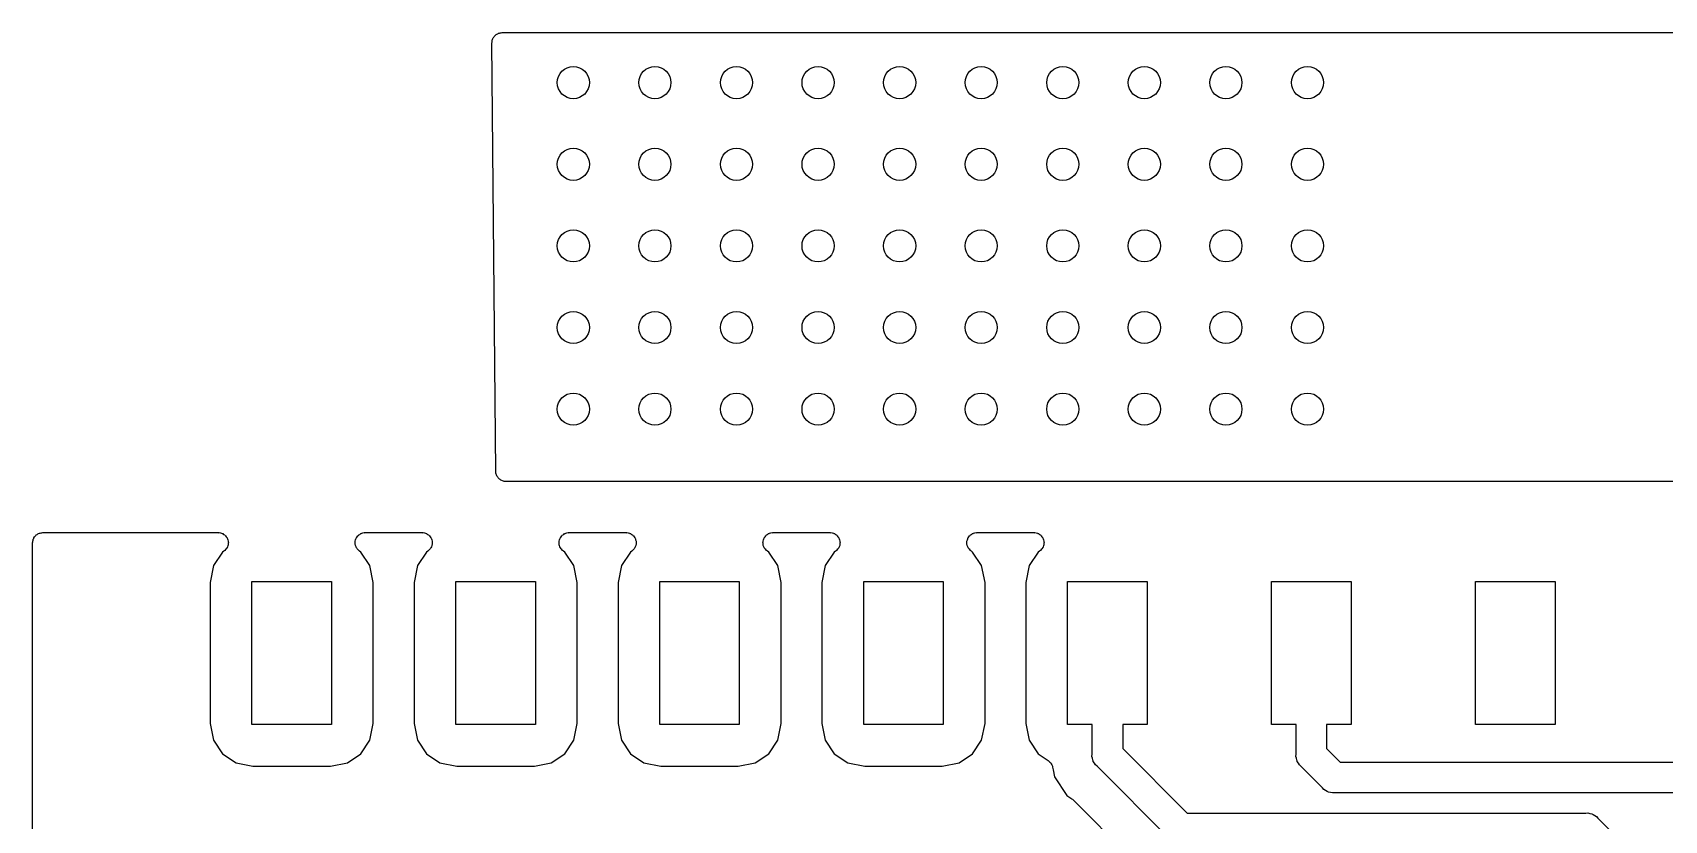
# Model space of a CAD drawing. Extents: x 40 to 164, y -163 to -60.
# Drawn here: x 39.95 to 60.28, y -91.85 to -82.04 of the extents above; entities that cross this region are included whole.
import ezdxf

# ---------------------------------------------------------------- set-up
doc = ezdxf.new("R2010")
doc.units = 0
doc.header["$MEASUREMENT"] = 0
doc.layers.add('BLACK', color=7, linetype='CONTINUOUS')

msp = doc.modelspace()

# ---------------------------------------------------------------- linework, layer by layer
at = {"layer": 'BLACK', "linetype": 'CONTINUOUS'}
for p, q in [((45.6862, -82.1165), (45.6902, -82.1055)), ((45.6902, -82.1055), (45.6969, -82.0974)), ((45.6969, -82.0974), (45.7021, -82.0883)), ((45.7021, -82.0883), (45.711, -82.0807)), ((45.711, -82.0807), (45.7185, -82.0717)), ((45.7185, -82.0717), (45.7277, -82.0664)), ((45.7277, -82.0664), (45.7357, -82.0596)), ((45.7357, -82.0596), (45.7466, -82.0555)), ((45.7466, -82.0555), (45.7567, -82.0497)), ((45.7567, -82.0497), (45.7671, -82.0478)), ((45.7671, -82.0478), (45.777, -82.0441)), ((45.777, -82.0441), (45.7887, -82.044)), ((45.7887, -82.044), (45.8002, -82.042)), ((45.8002, -82.042), (62.103, -82.042)), ((45.6732, -82.1702), (45.6751, -82.1586)), ((45.7216, -87.5042), (45.6732, -82.1702)), ((45.6751, -82.1469), (45.6787, -82.137)), ((45.6751, -82.1586), (45.6751, -82.1469)), ((45.6787, -82.137), (45.6804, -82.1266)), ((45.6804, -82.1266), (45.6862, -82.1165)), ((45.7235, -87.5145), (45.7216, -87.5042)), ((45.7235, -87.5251), (45.7235, -87.5145)), ((45.7275, -87.536), (45.7235, -87.5251)), ((45.7296, -87.5475), (45.7275, -87.536)), ((45.735, -87.5566), (45.7296, -87.5475)), ((45.7386, -87.5665), (45.735, -87.5566)), ((45.7461, -87.5754), (45.7386, -87.5665)), ((45.752, -87.5855), (45.7461, -87.5754)), ((45.7602, -87.5922), (45.752, -87.5855)), ((45.7669, -87.6003), (45.7602, -87.5922)), ((45.777, -87.6061), (45.7669, -87.6003)), ((45.7861, -87.6136), (45.777, -87.6061)), ((45.796, -87.6171), (45.7861, -87.6136)), ((45.8051, -87.6223), (45.796, -87.6171)), ((45.8166, -87.6244), (45.8051, -87.6223)), ((45.8276, -87.6283), (45.8166, -87.6244)), ((45.8382, -87.6282), (45.8276, -87.6283)), ((45.8486, -87.63), (45.8382, -87.6282)), ((158.067, -87.63), (45.8486, -87.63)), ((39.953, -88.392), (39.9549, -88.3811)), ((39.953, -94.1328), (39.953, -88.392)), ((39.9549, -88.3699), (39.9587, -88.3595)), ((39.9549, -88.3811), (39.9549, -88.3699)), ((39.9587, -88.3595), (39.9607, -88.3486)), ((39.9607, -88.3486), (39.9662, -88.3389)), ((39.9662, -88.3389), (39.97, -88.3285)), ((39.97, -88.3285), (39.9772, -88.32)), ((39.9772, -88.32), (39.9827, -88.3104)), ((39.9827, -88.3104), (39.9912, -88.3032)), ((39.9912, -88.3032), (39.9984, -88.2947)), ((39.9984, -88.2947), (40.008, -88.2892)), ((40.008, -88.2892), (40.0165, -88.282)), ((40.0165, -88.282), (40.0269, -88.2782)), ((40.0269, -88.2782), (40.0366, -88.2727)), ((40.0366, -88.2727), (40.0475, -88.2707)), ((40.0475, -88.2707), (40.0579, -88.2669)), ((40.0579, -88.2669), (40.0691, -88.2669)), ((40.0691, -88.2669), (40.08, -88.265)), ((40.08, -88.265), (42.264, -88.265)), ((42.264, -88.265), (42.2709, -88.2662)), ((42.2709, -88.2662), (42.2778, -88.2658)), ((42.2778, -88.2658), (42.2924, -88.27)), ((42.2924, -88.27), (42.3074, -88.2727)), ((42.3074, -88.2727), (42.3135, -88.2761)), ((42.3135, -88.2761), (42.3202, -88.2781)), ((42.3202, -88.2781), (42.3324, -88.2871)), ((42.3324, -88.2871), (42.3456, -88.2947)), ((42.3456, -88.2947), (42.3501, -88.3001)), ((42.3501, -88.3001), (42.3557, -88.3042)), ((42.3557, -88.3042), (42.3642, -88.3168)), ((42.3642, -88.3168), (42.374, -88.3285)), ((42.374, -88.3285), (42.3764, -88.3351)), ((42.3764, -88.3351), (42.3802, -88.3408)), ((42.3802, -88.3408), (42.3839, -88.3556)), ((42.3839, -88.3556), (42.3891, -88.3699)), ((42.3891, -88.3699), (42.3891, -88.3769)), ((42.3891, -88.3769), (42.3907, -88.3837)), ((42.3907, -88.3837), (42.3891, -88.3988)), ((42.3891, -88.3988), (42.3891, -88.4141)), ((43.9693, -88.3837), (43.9709, -88.3769)), ((43.9709, -88.3988), (43.9693, -88.3837)), ((43.9709, -88.3699), (43.9761, -88.3556)), ((43.9709, -88.3769), (43.9709, -88.3699)), ((43.9709, -88.4141), (43.9709, -88.3988)), ((43.9761, -88.3556), (43.9798, -88.3408)), ((43.9798, -88.3408), (43.9836, -88.335)), ((43.9836, -88.335), (43.986, -88.3285)), ((43.986, -88.3285), (43.9958, -88.3168)), ((43.9958, -88.3168), (44.0043, -88.3042)), ((44.0043, -88.3042), (44.0099, -88.3001)), ((44.0099, -88.3001), (44.0144, -88.2947)), ((44.0144, -88.2947), (44.0276, -88.2871)), ((44.0276, -88.2871), (44.0398, -88.2781)), ((44.0398, -88.2781), (44.0465, -88.2761)), ((44.0465, -88.2761), (44.0526, -88.2727)), ((44.0526, -88.2727), (44.0676, -88.27)), ((44.0676, -88.27), (44.0822, -88.2658)), ((44.0822, -88.2658), (44.0891, -88.2662)), ((44.0891, -88.2662), (44.096, -88.265)), ((44.096, -88.265), (44.804, -88.265)), ((44.804, -88.265), (44.8109, -88.2662)), ((44.8109, -88.2662), (44.8178, -88.2658)), ((44.8178, -88.2658), (44.8324, -88.27)), ((44.8324, -88.27), (44.8474, -88.2727)), ((44.8474, -88.2727), (44.8535, -88.2761)), ((44.8535, -88.2761), (44.8602, -88.2781)), ((44.8602, -88.2781), (44.8724, -88.2871)), ((44.8724, -88.2871), (44.8856, -88.2947)), ((44.8856, -88.2947), (44.8901, -88.3001)), ((44.8901, -88.3001), (44.8957, -88.3042)), ((44.8957, -88.3042), (44.9042, -88.3168)), ((44.9042, -88.3168), (44.914, -88.3285)), ((44.914, -88.3285), (44.9164, -88.3351)), ((44.9164, -88.3351), (44.9202, -88.3408)), ((44.9202, -88.3408), (44.9239, -88.3556)), ((44.9239, -88.3556), (44.9291, -88.3699)), ((44.9291, -88.3699), (44.9291, -88.3769)), ((44.9291, -88.3769), (44.9307, -88.3837)), ((44.9307, -88.3837), (44.9291, -88.3988)), ((44.9291, -88.3988), (44.9291, -88.4141)), ((46.5093, -88.3837), (46.5109, -88.3769)), ((46.5109, -88.3988), (46.5093, -88.3837)), ((46.5109, -88.3699), (46.5161, -88.3556)), ((46.5109, -88.3769), (46.5109, -88.3699)), ((46.5109, -88.4141), (46.5109, -88.3988)), ((46.5161, -88.3556), (46.5198, -88.3408)), ((46.5198, -88.3408), (46.5236, -88.335)), ((46.5236, -88.335), (46.526, -88.3285)), ((46.526, -88.3285), (46.5358, -88.3168)), ((46.5358, -88.3168), (46.5443, -88.3042)), ((46.5443, -88.3042), (46.5499, -88.3001)), ((46.5499, -88.3001), (46.5544, -88.2947)), ((46.5544, -88.2947), (46.5676, -88.2871)), ((46.5676, -88.2871), (46.5798, -88.2781)), ((46.5798, -88.2781), (46.5865, -88.2761)), ((46.5865, -88.2761), (46.5926, -88.2727)), ((46.5926, -88.2727), (46.6076, -88.27)), ((46.6076, -88.27), (46.6222, -88.2658)), ((46.6222, -88.2658), (46.6291, -88.2662)), ((46.6291, -88.2662), (46.636, -88.265)), ((46.636, -88.265), (47.344, -88.265)), ((47.344, -88.265), (47.3509, -88.2662)), ((47.3509, -88.2662), (47.3578, -88.2658)), ((47.3578, -88.2658), (47.3724, -88.27)), ((47.3724, -88.27), (47.3874, -88.2727)), ((47.3874, -88.2727), (47.3935, -88.2761)), ((47.3935, -88.2761), (47.4002, -88.2781)), ((47.4002, -88.2781), (47.4124, -88.2871)), ((47.4124, -88.2871), (47.4256, -88.2947)), ((47.4256, -88.2947), (47.4301, -88.3001)), ((47.4301, -88.3001), (47.4357, -88.3042)), ((47.4357, -88.3042), (47.4442, -88.3168)), ((47.4442, -88.3168), (47.454, -88.3285)), ((47.454, -88.3285), (47.4564, -88.3351)), ((47.4564, -88.3351), (47.4602, -88.3408)), ((47.4602, -88.3408), (47.4639, -88.3556)), ((47.4639, -88.3556), (47.4691, -88.3699)), ((47.4691, -88.3699), (47.4691, -88.3769)), ((47.4691, -88.3769), (47.4707, -88.3837)), ((47.4707, -88.3837), (47.4691, -88.3988)), ((47.4691, -88.3988), (47.4691, -88.4141)), ((49.0493, -88.3837), (49.0509, -88.3769)), ((49.0509, -88.3988), (49.0493, -88.3837)), ((49.0509, -88.3699), (49.0561, -88.3556)), ((49.0509, -88.3769), (49.0509, -88.3699)), ((49.0509, -88.4141), (49.0509, -88.3988)), ((49.0561, -88.3556), (49.0598, -88.3408)), ((49.0598, -88.3408), (49.0636, -88.335)), ((49.0636, -88.335), (49.066, -88.3285)), ((49.066, -88.3285), (49.0758, -88.3168)), ((49.0758, -88.3168), (49.0843, -88.3042)), ((49.0843, -88.3042), (49.0899, -88.3001)), ((49.0899, -88.3001), (49.0944, -88.2947)), ((49.0944, -88.2947), (49.1076, -88.2871)), ((49.1076, -88.2871), (49.1198, -88.2781)), ((49.1198, -88.2781), (49.1265, -88.2761)), ((49.1265, -88.2761), (49.1326, -88.2727)), ((49.1326, -88.2727), (49.1476, -88.27)), ((49.1476, -88.27), (49.1622, -88.2658)), ((49.1622, -88.2658), (49.1691, -88.2662)), ((49.1691, -88.2662), (49.176, -88.265)), ((49.176, -88.265), (49.884, -88.265)), ((49.884, -88.265), (49.8909, -88.2662)), ((49.8909, -88.2662), (49.8978, -88.2658)), ((49.8978, -88.2658), (49.9124, -88.27)), ((49.9124, -88.27), (49.9274, -88.2727)), ((49.9274, -88.2727), (49.9335, -88.2761)), ((49.9335, -88.2761), (49.9402, -88.2781)), ((49.9402, -88.2781), (49.9524, -88.2871)), ((49.9524, -88.2871), (49.9656, -88.2947)), ((49.9656, -88.2947), (49.9701, -88.3001)), ((49.9701, -88.3001), (49.9757, -88.3042)), ((49.9757, -88.3042), (49.9842, -88.3168)), ((49.9842, -88.3168), (49.994, -88.3285)), ((49.994, -88.3285), (49.9964, -88.3351)), ((49.9964, -88.3351), (50.0002, -88.3408)), ((50.0002, -88.3408), (50.0039, -88.3556)), ((50.0039, -88.3556), (50.0091, -88.3699)), ((50.0091, -88.3699), (50.0091, -88.3769)), ((50.0091, -88.3769), (50.0107, -88.3837)), ((50.0107, -88.3837), (50.0091, -88.3988)), ((50.0091, -88.3988), (50.0091, -88.4141)), ((51.5893, -88.3837), (51.5909, -88.3769)), ((51.5909, -88.3988), (51.5893, -88.3837)), ((51.5909, -88.3699), (51.5961, -88.3556)), ((51.5909, -88.3769), (51.5909, -88.3699)), ((51.5909, -88.4141), (51.5909, -88.3988)), ((51.5961, -88.3556), (51.5998, -88.3408)), ((51.5998, -88.3408), (51.6036, -88.335)), ((51.6036, -88.335), (51.606, -88.3285)), ((51.606, -88.3285), (51.6158, -88.3168)), ((51.6158, -88.3168), (51.6243, -88.3042)), ((51.6243, -88.3042), (51.6299, -88.3001)), ((51.6299, -88.3001), (51.6344, -88.2947)), ((51.6344, -88.2947), (51.6476, -88.2871)), ((51.6476, -88.2871), (51.6598, -88.2781)), ((51.6598, -88.2781), (51.6665, -88.2761)), ((51.6665, -88.2761), (51.6726, -88.2727)), ((51.6726, -88.2727), (51.6876, -88.27)), ((51.6876, -88.27), (51.7022, -88.2658)), ((51.7022, -88.2658), (51.7091, -88.2662)), ((51.7091, -88.2662), (51.716, -88.265)), ((51.716, -88.265), (52.424, -88.265)), ((52.424, -88.265), (52.4309, -88.2662)), ((52.4309, -88.2662), (52.4378, -88.2658)), ((52.4378, -88.2658), (52.4524, -88.27)), ((52.4524, -88.27), (52.4674, -88.2727)), ((52.4674, -88.2727), (52.4735, -88.2761)), ((52.4735, -88.2761), (52.4802, -88.2781)), ((52.4802, -88.2781), (52.4924, -88.2871)), ((52.4924, -88.2871), (52.5056, -88.2947)), ((52.5056, -88.2947), (52.5101, -88.3001)), ((52.5101, -88.3001), (52.5157, -88.3042)), ((52.5157, -88.3042), (52.5242, -88.3168)), ((52.5242, -88.3168), (52.534, -88.3285)), ((52.534, -88.3285), (52.5364, -88.3351)), ((52.5364, -88.3351), (52.5402, -88.3408)), ((52.5402, -88.3408), (52.5439, -88.3556)), ((52.5439, -88.3556), (52.5491, -88.3699)), ((52.5491, -88.3699), (52.5491, -88.3769)), ((52.5491, -88.3769), (52.5507, -88.3837)), ((52.5507, -88.3837), (52.5491, -88.3988)), ((52.5491, -88.3988), (52.5491, -88.4141)), ((42.3185, -88.5084), (42.2062, -88.6764)), ((42.3346, -88.4976), (42.3185, -88.5084)), ((42.3396, -88.4928), (42.3346, -88.4976)), ((42.3456, -88.4893), (42.3396, -88.4928)), ((42.3554, -88.4776), (42.3456, -88.4893)), ((42.3664, -88.4671), (42.3554, -88.4776)), ((42.3695, -88.4608), (42.3664, -88.4671)), ((42.374, -88.4555), (42.3695, -88.4608)), ((42.3792, -88.4412), (42.374, -88.4555)), ((42.3859, -88.4275), (42.3792, -88.4412)), ((42.3867, -88.4206), (42.3859, -88.4275)), ((42.3891, -88.4141), (42.3867, -88.4206)), ((43.9733, -88.4206), (43.9709, -88.4141)), ((43.9741, -88.4275), (43.9733, -88.4206)), ((43.9808, -88.4412), (43.9741, -88.4275)), ((43.986, -88.4555), (43.9808, -88.4412)), ((43.9905, -88.4608), (43.986, -88.4555)), ((43.9936, -88.4671), (43.9905, -88.4608)), ((44.0046, -88.4776), (43.9936, -88.4671)), ((44.0144, -88.4893), (44.0046, -88.4776)), ((44.0204, -88.4928), (44.0144, -88.4893)), ((44.0254, -88.4976), (44.0204, -88.4928)), ((44.0415, -88.5084), (44.0254, -88.4976)), ((44.1538, -88.6764), (44.0415, -88.5084)), ((44.8585, -88.5084), (44.7462, -88.6764)), ((44.8746, -88.4976), (44.8585, -88.5084)), ((44.8796, -88.4928), (44.8746, -88.4976)), ((44.8856, -88.4893), (44.8796, -88.4928)), ((44.8954, -88.4776), (44.8856, -88.4893)), ((44.9064, -88.4671), (44.8954, -88.4776)), ((44.9095, -88.4608), (44.9064, -88.4671)), ((44.914, -88.4555), (44.9095, -88.4608)), ((44.9192, -88.4412), (44.914, -88.4555)), ((44.9259, -88.4275), (44.9192, -88.4412)), ((44.9267, -88.4206), (44.9259, -88.4275)), ((44.9291, -88.4141), (44.9267, -88.4206)), ((46.5133, -88.4206), (46.5109, -88.4141)), ((46.5141, -88.4275), (46.5133, -88.4206)), ((46.5208, -88.4412), (46.5141, -88.4275)), ((46.526, -88.4555), (46.5208, -88.4412)), ((46.5305, -88.4608), (46.526, -88.4555)), ((46.5336, -88.4671), (46.5305, -88.4608)), ((46.5446, -88.4776), (46.5336, -88.4671)), ((46.5544, -88.4893), (46.5446, -88.4776)), ((46.5604, -88.4928), (46.5544, -88.4893)), ((46.5654, -88.4976), (46.5604, -88.4928)), ((46.5815, -88.5084), (46.5654, -88.4976)), ((46.6938, -88.6764), (46.5815, -88.5084)), ((47.3985, -88.5084), (47.2862, -88.6764)), ((47.4146, -88.4976), (47.3985, -88.5084)), ((47.4196, -88.4928), (47.4146, -88.4976)), ((47.4256, -88.4893), (47.4196, -88.4928)), ((47.4354, -88.4776), (47.4256, -88.4893)), ((47.4464, -88.4671), (47.4354, -88.4776)), ((47.4495, -88.4608), (47.4464, -88.4671)), ((47.454, -88.4555), (47.4495, -88.4608)), ((47.4592, -88.4412), (47.454, -88.4555)), ((47.4659, -88.4275), (47.4592, -88.4412)), ((47.4667, -88.4206), (47.4659, -88.4275)), ((47.4691, -88.4141), (47.4667, -88.4206)), ((49.0533, -88.4206), (49.0509, -88.4141)), ((49.0541, -88.4275), (49.0533, -88.4206)), ((49.0608, -88.4412), (49.0541, -88.4275)), ((49.066, -88.4555), (49.0608, -88.4412)), ((49.0705, -88.4608), (49.066, -88.4555)), ((49.0736, -88.4671), (49.0705, -88.4608)), ((49.0846, -88.4776), (49.0736, -88.4671)), ((49.0944, -88.4893), (49.0846, -88.4776)), ((49.1004, -88.4928), (49.0944, -88.4893)), ((49.1054, -88.4976), (49.1004, -88.4928)), ((49.1215, -88.5084), (49.1054, -88.4976)), ((49.2338, -88.6764), (49.1215, -88.5084)), ((49.9385, -88.5084), (49.8262, -88.6764)), ((49.9546, -88.4976), (49.9385, -88.5084)), ((49.9596, -88.4928), (49.9546, -88.4976)), ((49.9656, -88.4893), (49.9596, -88.4928)), ((49.9754, -88.4776), (49.9656, -88.4893)), ((49.9864, -88.4671), (49.9754, -88.4776)), ((49.9895, -88.4608), (49.9864, -88.4671)), ((49.994, -88.4555), (49.9895, -88.4608)), ((49.9992, -88.4412), (49.994, -88.4555)), ((50.0059, -88.4275), (49.9992, -88.4412)), ((50.0067, -88.4206), (50.0059, -88.4275)), ((50.0091, -88.4141), (50.0067, -88.4206)), ((51.5933, -88.4206), (51.5909, -88.4141)), ((51.5941, -88.4275), (51.5933, -88.4206)), ((51.6008, -88.4412), (51.5941, -88.4275)), ((51.606, -88.4555), (51.6008, -88.4412)), ((51.6105, -88.4608), (51.606, -88.4555)), ((51.6136, -88.4671), (51.6105, -88.4608)), ((51.6246, -88.4776), (51.6136, -88.4671)), ((51.6344, -88.4893), (51.6246, -88.4776)), ((51.6404, -88.4928), (51.6344, -88.4893)), ((51.6454, -88.4976), (51.6404, -88.4928)), ((51.6615, -88.5084), (51.6454, -88.4976)), ((51.7738, -88.6764), (51.6615, -88.5084)), ((52.4785, -88.5084), (52.3662, -88.6764)), ((52.4946, -88.4976), (52.4785, -88.5084)), ((52.4996, -88.4928), (52.4946, -88.4976)), ((52.5056, -88.4893), (52.4996, -88.4928)), ((52.5154, -88.4776), (52.5056, -88.4893)), ((52.5264, -88.4671), (52.5154, -88.4776)), ((52.5295, -88.4608), (52.5264, -88.4671)), ((52.534, -88.4555), (52.5295, -88.4608)), ((52.5392, -88.4412), (52.534, -88.4555)), ((52.5459, -88.4275), (52.5392, -88.4412)), ((52.5467, -88.4206), (52.5459, -88.4275)), ((52.5491, -88.4141), (52.5467, -88.4206)), ((42.2062, -88.6764), (42.1643, -88.8871)), ((44.1957, -88.8871), (44.1538, -88.6764)), ((44.7462, -88.6764), (44.7043, -88.8871)), ((46.7357, -88.8871), (46.6938, -88.6764)), ((47.2862, -88.6764), (47.2443, -88.8871)), ((49.2757, -88.8871), (49.2338, -88.6764)), ((49.8262, -88.6764), (49.7843, -88.8871)), ((51.8157, -88.8871), (51.7738, -88.6764)), ((52.3662, -88.6764), (52.3243, -88.8871)), ((42.1643, -88.8871), (42.1643, -90.6401)), ((42.6847, -90.6526), (42.6847, -88.8746)), ((42.6847, -88.8746), (43.6753, -88.8746)), ((43.6753, -88.8746), (43.6753, -90.6526)), ((44.1957, -90.6401), (44.1957, -88.8871)), ((44.7043, -88.8871), (44.7043, -90.6401)), ((45.2247, -90.6526), (45.2247, -88.8746)), ((45.2247, -88.8746), (46.2153, -88.8746)), ((46.2153, -88.8746), (46.2153, -90.6526)), ((46.7357, -90.6401), (46.7357, -88.8871)), ((47.2443, -88.8871), (47.2443, -90.6401)), ((47.7647, -90.6526), (47.7647, -88.8746)), ((47.7647, -88.8746), (48.7553, -88.8746)), ((48.7553, -88.8746), (48.7553, -90.6526)), ((49.2757, -90.6401), (49.2757, -88.8871)), ((49.7843, -88.8871), (49.7843, -90.6401)), ((50.3047, -90.6526), (50.3047, -88.8746)), ((50.3047, -88.8746), (51.2953, -88.8746)), ((51.2953, -88.8746), (51.2953, -90.6526)), ((51.8157, -90.6401), (51.8157, -88.8871)), ((52.3243, -88.8871), (52.3243, -90.6401)), ((52.8447, -90.6526), (52.8447, -88.8746)), ((52.8447, -88.8746), (53.8353, -88.8746)), ((53.8353, -88.8746), (53.8353, -90.6526)), ((55.3847, -90.6526), (55.3847, -88.8746)), ((55.3847, -88.8746), (56.3753, -88.8746)), ((56.3753, -88.8746), (56.3753, -90.6526)), ((57.9247, -90.6526), (57.9247, -88.8746)), ((57.9247, -88.8746), (58.9153, -88.8746)), ((58.9153, -88.8746), (58.9153, -90.6526)), ((42.1643, -90.6401), (42.2062, -90.8508)), ((44.1538, -90.8508), (44.1957, -90.6401)), ((44.7043, -90.6401), (44.7462, -90.8508)), ((46.6938, -90.8508), (46.7357, -90.6401)), ((47.2443, -90.6401), (47.2862, -90.8508)), ((49.2338, -90.8508), (49.2757, -90.6401)), ((49.7843, -90.6401), (49.8262, -90.8508)), ((51.7738, -90.8508), (51.8157, -90.6401)), ((52.3243, -90.6401), (52.3662, -90.8508)), ((43.6753, -90.6526), (42.6847, -90.6526)), ((46.2153, -90.6526), (45.2247, -90.6526)), ((48.7553, -90.6526), (47.7647, -90.6526)), ((51.2953, -90.6526), (50.3047, -90.6526)), ((53.1495, -90.6526), (52.8447, -90.6526)), ((53.1495, -91.0253), (53.1495, -90.6526)), ((53.8353, -90.6526), (53.5305, -90.6526)), ((53.5305, -90.6526), (53.5305, -90.9547)), ((55.6895, -90.6526), (55.3847, -90.6526)), ((55.6895, -91.0253), (55.6895, -90.6526)), ((56.3753, -90.6526), (56.0705, -90.6526)), ((56.0705, -90.6526), (56.0705, -90.9547)), ((58.9153, -90.6526), (57.9247, -90.6526)), ((42.2062, -90.8508), (42.3185, -91.0188)), ((42.3185, -91.0188), (42.4865, -91.1311)), ((43.8735, -91.1311), (44.0415, -91.0188)), ((44.0415, -91.0188), (44.1538, -90.8508)), ((44.7462, -90.8508), (44.8585, -91.0188)), ((44.8585, -91.0188), (45.0265, -91.1311)), ((46.4135, -91.1311), (46.5815, -91.0188)), ((46.5815, -91.0188), (46.6938, -90.8508)), ((47.2862, -90.8508), (47.3985, -91.0188)), ((47.3985, -91.0188), (47.5665, -91.1311)), ((48.9535, -91.1311), (49.1215, -91.0188)), ((49.1215, -91.0188), (49.2338, -90.8508)), ((49.8262, -90.8508), (49.9385, -91.0188)), ((49.9385, -91.0188), (50.1065, -91.1311)), ((51.4935, -91.1311), (51.6615, -91.0188)), ((51.6615, -91.0188), (51.7738, -90.8508)), ((52.3662, -90.8508), (52.4785, -91.0188)), ((52.4785, -91.0188), (52.6036, -91.1025)), ((53.1473, -91.0505), (53.1495, -91.0253)), ((53.1538, -91.0749), (53.1473, -91.0505)), ((53.5305, -90.9547), (54.3333, -91.7575)), ((55.6873, -91.0505), (55.6895, -91.0253)), ((55.6938, -91.0749), (55.6873, -91.0505)), ((56.0705, -90.9547), (56.2383, -91.1225)), ((42.4865, -91.1311), (42.6972, -91.173)), ((42.6972, -91.173), (43.6628, -91.173)), ((43.6628, -91.173), (43.8735, -91.1311)), ((45.0265, -91.1311), (45.2372, -91.173)), ((45.2372, -91.173), (46.2028, -91.173)), ((46.2028, -91.173), (46.4135, -91.1311)), ((47.5665, -91.1311), (47.7772, -91.173)), ((47.7772, -91.173), (48.7428, -91.173)), ((48.7428, -91.173), (48.9535, -91.1311)), ((50.1065, -91.1311), (50.3172, -91.173)), ((50.3172, -91.173), (51.2828, -91.173)), ((51.2828, -91.173), (51.4935, -91.1311)), ((52.6036, -91.1025), (52.6076, -91.1063)), ((52.6076, -91.1063), (52.6125, -91.109)), ((52.6125, -91.109), (52.6235, -91.1215)), ((52.6235, -91.1215), (52.6354, -91.133)), ((52.6354, -91.133), (52.6379, -91.138)), ((52.6379, -91.138), (52.6416, -91.1422)), ((52.6416, -91.1422), (52.6476, -91.1576)), ((52.6476, -91.1576), (52.655, -91.1725)), ((52.655, -91.1725), (52.6556, -91.1781)), ((52.6556, -91.1781), (52.6576, -91.1833)), ((52.6576, -91.1833), (52.6649, -91.2201)), ((52.6649, -91.2201), (52.6649, -91.2201)), ((52.6649, -91.2201), (52.682, -91.3061)), ((53.1582, -91.0998), (53.1538, -91.0749)), ((53.1625, -91.1071), (53.1582, -91.0998)), ((53.1647, -91.1153), (53.1625, -91.1071)), ((53.1792, -91.1361), (53.1647, -91.1153)), ((53.1918, -91.1579), (53.1792, -91.1361)), ((53.2112, -91.1742), (53.1918, -91.1579)), ((54.1138, -92.0768), (53.2112, -91.1742)), ((55.6982, -91.0998), (55.6938, -91.0749)), ((55.7025, -91.1071), (55.6982, -91.0998)), ((55.7047, -91.1153), (55.7025, -91.1071)), ((55.7192, -91.1361), (55.7047, -91.1153)), ((55.7318, -91.1579), (55.7192, -91.1361)), ((55.7512, -91.1742), (55.7318, -91.1579)), ((56.0188, -91.4418), (55.7512, -91.1742)), ((56.2383, -91.1225), (81.7797, -91.1225)), ((52.682, -91.3061), (52.8364, -91.5372)), ((56.0351, -91.4612), (56.0188, -91.4418)), ((52.8364, -91.5372), (52.8843, -91.5692)), ((52.8843, -91.5692), (52.8933, -91.5778)), ((52.8933, -91.5778), (52.9036, -91.585)), ((52.9036, -91.585), (53.703, -92.3844)), ((56.0569, -91.4738), (56.0351, -91.4612)), ((56.0776, -91.4883), (56.0569, -91.4738)), ((56.0859, -91.4905), (56.0776, -91.4883)), ((56.0932, -91.4948), (56.0859, -91.4905)), ((56.1181, -91.4992), (56.0932, -91.4948)), ((56.1425, -91.5057), (56.1181, -91.4992)), ((56.1677, -91.5035), (56.1425, -91.5057)), ((81.7091, -91.5035), (56.1677, -91.5035)), ((54.3333, -91.7575), (59.3007, -91.7575)), ((59.3007, -91.7575), (59.3259, -91.7553)), ((59.3259, -91.7553), (59.3503, -91.7618)), ((59.3503, -91.7618), (59.3752, -91.7662)), ((59.3752, -91.7662), (59.3825, -91.7705)), ((59.3825, -91.7705), (59.3907, -91.7727)), ((59.3907, -91.7727), (59.4114, -91.7872)), ((59.4114, -91.7872), (59.4333, -91.7998)), ((59.4333, -91.7998), (59.4496, -91.8192)), ((59.4496, -91.8192), (59.8188, -92.1884))]:
    msp.add_line(p, q, dxfattribs=at)
at = {"layer": 'BLACK'}
for centre in [(46.688, -82.6643), (47.704, -82.6643), (48.72, -82.6643), (49.736, -82.6643), (50.752, -82.6643), (51.768, -82.6643), (52.784, -82.6643), (53.8, -82.6643), (54.816, -82.6643), (55.832, -82.6643), (46.688, -83.6803), (47.704, -83.6803), (48.72, -83.6803), (49.736, -83.6803), (50.752, -83.6803), (51.768, -83.6803), (52.784, -83.6803), (53.8, -83.6803), (54.816, -83.6803), (55.832, -83.6803), (46.688, -84.6963), (47.704, -84.6963), (48.72, -84.6963), (49.736, -84.6963), (50.752, -84.6963), (51.768, -84.6963), (52.784, -84.6963), (53.8, -84.6963), (54.816, -84.6963), (55.832, -84.6963), (46.688, -85.7123), (47.704, -85.7123), (48.72, -85.7123), (49.736, -85.7123), (50.752, -85.7123), (51.768, -85.7123), (52.784, -85.7123), (53.8, -85.7123), (54.816, -85.7123), (55.832, -85.7123), (46.688, -86.7283), (47.704, -86.7283), (48.72, -86.7283), (49.736, -86.7283), (50.752, -86.7283), (51.768, -86.7283), (52.784, -86.7283), (53.8, -86.7283), (54.816, -86.7283), (55.832, -86.7283)]:
    msp.add_circle(centre, 0.2, dxfattribs=at)

doc.saveas('drawing.dxf')
